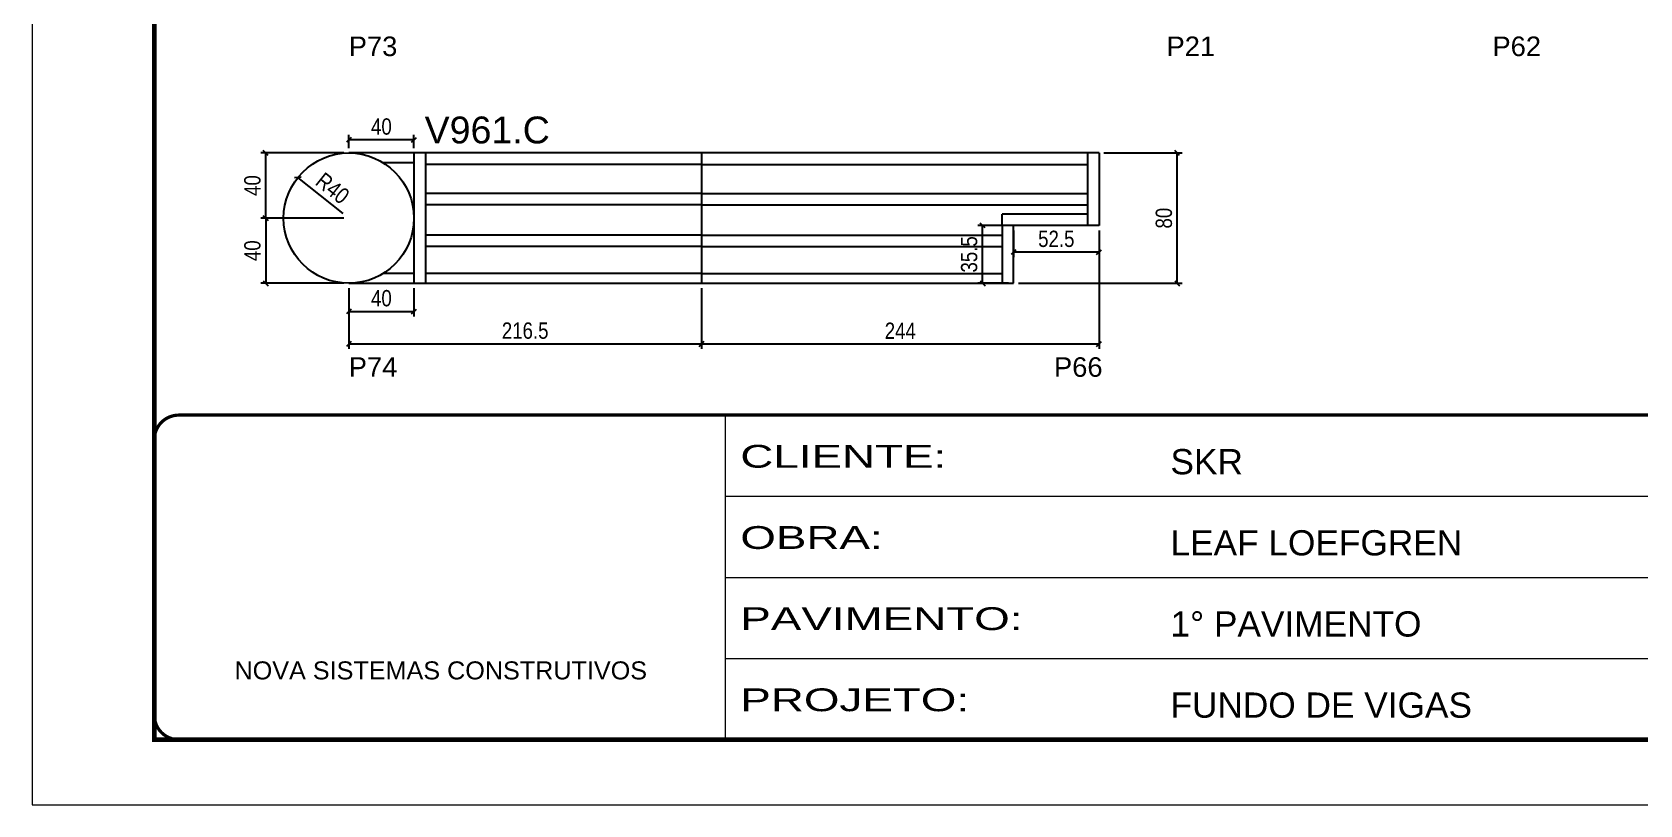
# Model space of a CAD drawing. Extents: x 1959 to 8212, y 239 to 4735.
# Drawn here: x 5142 to 6129, y 1388 to 1862 of the extents above; entities that cross this region are included whole.
import ezdxf

# ---------------------------------------------------------------- set-up
doc = ezdxf.new("R2010")
doc.units = 0
doc.linetypes.add('CONTINUO', pattern=[0])
doc.linetypes.add('DASHED', pattern=[0.75, 0.5, -0.25])
for name, color, linetype in [('5', 5, 'Continuous'), ('COTA', 241, 'Continuous'), ('NOMENCLATURA', 7, 'Continuous'), ('Painéis', 200, 'Continuous'), ('SARR_2.2x7', 40, 'Continuous')]:
    doc.layers.add(name, color=color, linetype=linetype)
doc.layers.add('Folhas', color=255, linetype='Continuous', lineweight=9)
doc.layers.add('SARRAFO DE PRESSAO', color=251, linetype='DASHED', lineweight=9)
doc.styles.add('ARIAL', font='arial.ttf')
doc.styles.add('COTA TECNICA', font='techl___.ttf', dxfattribs={"height": 10})
doc.styles.get("Standard").update_dxf_attribs({"font": 'arial.ttf'})
doc.styles.add('Tecnologia', font='')
doc.styles.get('Tecnologia').set_extended_font_data('Forgotten Futurist')
doc.dimstyles.new('PAINEL', dxfattribs={"dimtxt": 10, "dimasz": 3, "dimexe": 3, "dimexo": 3, "dimgap": 3, "dimtad": 1, "dimdec": 1, "dimzin": 12, "dimdsep": 46, "dimtxsty": 'COTA TECNICA', "dimblk1": 'OBLIQUE', "dimblk2": 'OBLIQUE', "dimsah": 1, "dimcen": 0.9, "dimclrd": 4, "dimclre": 4, "dimclrt": 240, "dimadec": 1, "dimazin": 3, "dimtfac": 1, "dimtdec": 1, "dimtmove": 0, "dimatfit": 3, "dimfxl": 1, "dimtolj": 1, "dimtzin": 12, "dimarcsym": 0})

# ---------------------------------------------------------------- blocks, each defined once
blk = doc.blocks.new('9999999999')
at = {"color": 30, "linetype": 'CONTINUO'}
for p, q in [((98564.56, 34230.21), (98564.56, 34429.45)), ((98564.56, 34379.64), (99583.98, 34379.64)), ((98564.56, 34329.83), (99487.98, 34329.83)), ((98564.56, 34280.02), (99487.98, 34280.02))]:
    blk.add_line(p, q, dxfattribs=at)
at = {"color": 30, "linetype": 'CONTINUO', "const_width": 2}
blk.add_lwpolyline([(99583.98, 34230.21), (99583.98, 34414.45, 0.414214), (99568.98, 34429.45), (98228.98, 34429.45, 0.414214), (98213.98, 34414.45), (98213.98, 34245.21, 0.414214), (98228.98, 34230.21), (99583.98, 34230.21)], format="xyb", dxfattribs=at)
at = {"layer": 'Folhas'}
blk.add_lwpolyline([(98138.98, 34190.21), (99623.98, 34190.21), (99623.98, 35240.21), (98138.98, 35240.21)], close=True, dxfattribs=at)
at = {"layer": 'Folhas', "color": 30, "const_width": 3}
blk.add_lwpolyline([(98213.98, 34230.21), (99583.98, 34230.21), (99583.98, 35200.21), (98213.98, 35200.21)], close=True, dxfattribs=at)
at = {"color": 7, "linetype": 'Continuous', "ltscale": 5, "style": 'ARIAL'}
for s, height, p in [('SKR', 15.483, (98837.68, 34393.13)), ('LEAF LOEFGREN', 15.4829, (98837.68, 34343.32)), ('1° PAVIMENTO', 15.4829, (98837.68, 34293.51)), ('NOVA SISTEMAS CONSTRUTIVOS', 11.0592, (98263.19, 34267.21)), ('FUNDO DE VIGAS', 15.4829, (98837.68, 34243.7))]:
    blk.add_text(s, height=height, dxfattribs=at).set_placement(p)
at = {"layer": 'Folhas', "color": 7, "style": 'Tecnologia', "width": 1.5}
for s, p in [('CLIENTE:', (98573.65, 34397.17)), ('OBRA:', (98573.65, 34347.31)), ('PAVIMENTO:', (98573.65, 34297.5)), ('PROJETO:', (98573.65, 34247.69))]:
    blk.add_text(s, height=14, dxfattribs=at).set_placement(p)
blk = doc.blocks.new('_Oblique')
at = {"color": 0, "linetype": 'ByBlock', "lineweight": -2}
blk.add_line((-0.5, -0.5), (0.5, 0.5), dxfattribs=at)
blk = doc.blocks.new('*D635')
at = {"layer": 'COTA', "color": 4, "lineweight": -2, "transparency": 16777216}
for p, q in [((5336.63, 1705.22), (5336.63, 1668.02)), ((5553.13, 1705.22), (5553.13, 1668.02)), ((5336.63, 1671.02), (5553.13, 1671.02))]:
    blk.add_line(p, q, dxfattribs=at)
at = {"layer": 'Defpoints', "color": 0, "transparency": 16777216}
for p in [(5336.63, 1708.22), (5553.13, 1708.22), (5553.13, 1671.02)]:
    blk.add_point(p, dxfattribs=at)
at = {"layer": 'COTA', "color": 4, "lineweight": -2, "transparency": 16777216, "xscale": 3, "yscale": 3, "zscale": 3, "rotation": 180}
blk.add_blockref('_Oblique', (5336.63, 1671.02), dxfattribs=at)
at = {"layer": 'COTA', "color": 4, "lineweight": -2, "transparency": 16777216, "xscale": 3, "yscale": 3, "zscale": 3}
blk.add_blockref('_Oblique', (5553.13, 1671.02), dxfattribs=at)
at = {"layer": 'COTA', "color": 240, "transparency": 16777216, "insert": (5444.88, 1679.13), "char_height": 10, "attachment_point": 5, "style": 'COTA TECNICA'}
blk.add_mtext('\\A1;216.5', dxfattribs=at)
blk = doc.blocks.new('*D636')
at = {"layer": 'COTA', "color": 4, "lineweight": -2, "transparency": 16777216}
for p, q in [((5797.13, 1740.72), (5797.13, 1668.02)), ((5553.13, 1705.22), (5553.13, 1668.02)), ((5553.13, 1671.02), (5797.13, 1671.02))]:
    blk.add_line(p, q, dxfattribs=at)
at = {"layer": 'Defpoints', "color": 0, "transparency": 16777216}
for p in [(5797.13, 1743.72), (5553.13, 1708.22), (5797.13, 1671.02)]:
    blk.add_point(p, dxfattribs=at)
at = {"layer": 'COTA', "color": 4, "lineweight": -2, "transparency": 16777216, "xscale": 3, "yscale": 3, "zscale": 3, "rotation": 180}
blk.add_blockref('_Oblique', (5553.13, 1671.02), dxfattribs=at)
at = {"layer": 'COTA', "color": 4, "lineweight": -2, "transparency": 16777216, "xscale": 3, "yscale": 3, "zscale": 3}
blk.add_blockref('_Oblique', (5797.13, 1671.02), dxfattribs=at)
at = {"layer": 'COTA', "color": 240, "transparency": 16777216, "insert": (5675.13, 1679.1), "char_height": 10, "attachment_point": 5, "style": 'COTA TECNICA'}
blk.add_mtext('\\A1;244', dxfattribs=at)
blk = doc.blocks.new('*D637')
at = {"layer": 'COTA', "color": 4, "lineweight": -2, "transparency": 16777216}
for p, q in [((5800.13, 1788.22), (5848.08, 1788.22)), ((5845.08, 1708.22), (5845.08, 1788.22)), ((5747.63, 1708.22), (5848.08, 1708.22))]:
    blk.add_line(p, q, dxfattribs=at)
at = {"layer": 'Defpoints', "color": 0, "transparency": 16777216}
for p in [(5797.13, 1788.22), (5845.08, 1788.22), (5744.63, 1708.22)]:
    blk.add_point(p, dxfattribs=at)
at = {"layer": 'COTA', "color": 4, "lineweight": -2, "transparency": 16777216, "xscale": 3, "yscale": 3, "zscale": 3}
for p, rotation in [((5845.08, 1788.22), 90), ((5845.08, 1708.22), 270)]:
    blk.add_blockref('_Oblique', p, dxfattribs=dict(at, rotation=rotation))
at = {"layer": 'COTA', "color": 240, "transparency": 16777216, "insert": (5836.96, 1748.22), "char_height": 10, "attachment_point": 5, "rotation": 90, "style": 'COTA TECNICA'}
blk.add_mtext('\\A1;80', dxfattribs=at)
blk = doc.blocks.new('*D639')
at = {"layer": 'COTA', "color": 4, "lineweight": -2, "transparency": 16777216}
for p, q in [((5336.63, 1705.22), (5336.63, 1687.92)), ((5376.63, 1705.22), (5376.63, 1687.92)), ((5336.63, 1690.92), (5376.63, 1690.92))]:
    blk.add_line(p, q, dxfattribs=at)
at = {"layer": 'Defpoints', "color": 0, "transparency": 16777216}
for p in [(5336.63, 1708.22), (5376.63, 1708.22), (5376.63, 1690.92)]:
    blk.add_point(p, dxfattribs=at)
at = {"layer": 'COTA', "color": 4, "lineweight": -2, "transparency": 16777216, "xscale": 3, "yscale": 3, "zscale": 3, "rotation": 180}
blk.add_blockref('_Oblique', (5336.63, 1690.92), dxfattribs=at)
at = {"layer": 'COTA', "color": 4, "lineweight": -2, "transparency": 16777216, "xscale": 3, "yscale": 3, "zscale": 3}
blk.add_blockref('_Oblique', (5376.63, 1690.92), dxfattribs=at)
at = {"layer": 'COTA', "color": 240, "transparency": 16777216, "insert": (5356.63, 1699.02), "char_height": 10, "attachment_point": 5, "style": 'COTA TECNICA'}
blk.add_mtext('\\A1;40', dxfattribs=at)
blk = doc.blocks.new('*D640')
at = {"layer": 'COTA', "color": 4, "lineweight": -2, "transparency": 16777216}
for p, q in [((5336.63, 1791.22), (5336.63, 1799.29)), ((5376.63, 1796.29), (5336.63, 1796.29)), ((5376.63, 1791.22), (5376.63, 1799.29))]:
    blk.add_line(p, q, dxfattribs=at)
at = {"layer": 'Defpoints', "color": 0, "transparency": 16777216}
for p in [(5336.63, 1796.29), (5336.63, 1788.22), (5376.63, 1788.22)]:
    blk.add_point(p, dxfattribs=at)
at = {"layer": 'COTA', "color": 4, "lineweight": -2, "transparency": 16777216, "xscale": 3, "yscale": 3, "zscale": 3, "rotation": 180}
blk.add_blockref('_Oblique', (5336.63, 1796.29), dxfattribs=at)
at = {"layer": 'COTA', "color": 4, "lineweight": -2, "transparency": 16777216, "xscale": 3, "yscale": 3, "zscale": 3}
blk.add_blockref('_Oblique', (5376.63, 1796.29), dxfattribs=at)
at = {"layer": 'COTA', "color": 240, "transparency": 16777216, "insert": (5356.63, 1804.4), "char_height": 10, "attachment_point": 5, "style": 'COTA TECNICA'}
blk.add_mtext('\\A1;40', dxfattribs=at)
blk = doc.blocks.new('*D641')
at = {"layer": 'COTA', "color": 4, "lineweight": -2, "transparency": 16777216}
for p, q in [((5333.63, 1788.22), (5282.6, 1788.22)), ((5285.6, 1748.22), (5285.6, 1788.22)), ((5333.63, 1748.22), (5282.6, 1748.22))]:
    blk.add_line(p, q, dxfattribs=at)
at = {"layer": 'Defpoints', "color": 0, "transparency": 16777216}
for p in [(5285.6, 1788.22), (5336.63, 1788.22), (5336.63, 1748.22)]:
    blk.add_point(p, dxfattribs=at)
at = {"layer": 'COTA', "color": 4, "lineweight": -2, "transparency": 16777216, "xscale": 3, "yscale": 3, "zscale": 3}
for p, rotation in [((5285.6, 1788.22), 90), ((5285.6, 1748.22), 270)]:
    blk.add_blockref('_Oblique', p, dxfattribs=dict(at, rotation=rotation))
at = {"layer": 'COTA', "color": 240, "transparency": 16777216, "insert": (5277.5, 1768.22), "char_height": 10, "attachment_point": 5, "rotation": 90, "style": 'COTA TECNICA'}
blk.add_mtext('\\A1;40', dxfattribs=at)
blk = doc.blocks.new('*D642')
at = {"layer": 'COTA', "color": 4, "lineweight": -2, "transparency": 16777216}
for p, q in [((5333.63, 1748.22), (5282.6, 1748.22)), ((5285.6, 1748.22), (5285.6, 1708.22)), ((5333.63, 1708.22), (5282.6, 1708.22))]:
    blk.add_line(p, q, dxfattribs=at)
at = {"layer": 'Defpoints', "color": 0, "transparency": 16777216}
for p in [(5336.63, 1748.22), (5285.6, 1708.22), (5336.63, 1708.22)]:
    blk.add_point(p, dxfattribs=at)
at = {"layer": 'COTA', "color": 4, "lineweight": -2, "transparency": 16777216, "xscale": 3, "yscale": 3, "zscale": 3}
for p, rotation in [((5285.6, 1748.22), 90), ((5285.6, 1708.22), 270)]:
    blk.add_blockref('_Oblique', p, dxfattribs=dict(at, rotation=rotation))
at = {"layer": 'COTA', "color": 240, "transparency": 16777216, "insert": (5277.5, 1728.22), "char_height": 10, "attachment_point": 5, "rotation": 90, "style": 'COTA TECNICA'}
blk.add_mtext('\\A1;40', dxfattribs=at)
blk = doc.blocks.new('*D643')
at = {"layer": 'COTA', "color": 4, "lineweight": -2, "transparency": 16777216}
blk.add_line((5333.16, 1751), (5305.38, 1773.19), dxfattribs=at)
at = {"layer": 'Defpoints', "color": 0, "transparency": 16777216}
for p in [(5305.38, 1773.19), (5336.63, 1748.22)]:
    blk.add_point(p, dxfattribs=at)
at = {"layer": 'COTA', "color": 4, "lineweight": -2, "transparency": 16777216, "xscale": 3, "yscale": 3, "zscale": 3, "rotation": 141.3795507979764}
blk.add_blockref('_Oblique', (5305.38, 1773.19), dxfattribs=at)
at = {"layer": 'COTA', "color": 240, "transparency": 16777216, "insert": (5326.67, 1766.55), "char_height": 10, "attachment_point": 5, "rotation": 321.37955, "style": 'COTA TECNICA'}
blk.add_mtext('\\A1;R40', dxfattribs=at)
blk = doc.blocks.new('*D644')
at = {"layer": 'COTA', "color": 4, "lineweight": -2, "transparency": 16777216}
for p, q in [((5744.63, 1740.72), (5744.63, 1724.34)), ((5797.13, 1740.72), (5797.13, 1724.34)), ((5797.13, 1727.34), (5744.63, 1727.34))]:
    blk.add_line(p, q, dxfattribs=at)
at = {"layer": 'Defpoints', "color": 0, "transparency": 16777216}
for p in [(5744.63, 1743.72), (5797.13, 1743.72), (5744.63, 1727.34)]:
    blk.add_point(p, dxfattribs=at)
at = {"layer": 'COTA', "color": 4, "lineweight": -2, "transparency": 16777216, "xscale": 3, "yscale": 3, "zscale": 3, "rotation": 180}
blk.add_blockref('_Oblique', (5744.63, 1727.34), dxfattribs=at)
at = {"layer": 'COTA', "color": 4, "lineweight": -2, "transparency": 16777216, "xscale": 3, "yscale": 3, "zscale": 3}
blk.add_blockref('_Oblique', (5797.13, 1727.34), dxfattribs=at)
at = {"layer": 'COTA', "color": 240, "transparency": 16777216, "insert": (5770.88, 1735.45), "char_height": 10, "attachment_point": 5, "style": 'COTA TECNICA'}
blk.add_mtext('\\A1;52.5', dxfattribs=at)
blk = doc.blocks.new('*D645')
at = {"layer": 'COTA', "color": 4, "lineweight": -2, "transparency": 16777216}
for p, q in [((5741.63, 1743.72), (5722.65, 1743.72)), ((5725.65, 1708.22), (5725.65, 1743.72)), ((5741.63, 1708.22), (5722.65, 1708.22))]:
    blk.add_line(p, q, dxfattribs=at)
at = {"layer": 'Defpoints', "color": 0, "transparency": 16777216}
for p in [(5725.65, 1743.72), (5744.63, 1743.72), (5744.63, 1708.22)]:
    blk.add_point(p, dxfattribs=at)
at = {"layer": 'COTA', "color": 4, "lineweight": -2, "transparency": 16777216, "xscale": 3, "yscale": 3, "zscale": 3}
for p, rotation in [((5725.65, 1743.72), 90), ((5725.65, 1708.22), 270)]:
    blk.add_blockref('_Oblique', p, dxfattribs=dict(at, rotation=rotation))
at = {"layer": 'COTA', "color": 240, "transparency": 16777216, "insert": (5717.43, 1725.97), "char_height": 10, "attachment_point": 5, "rotation": 90, "style": 'COTA TECNICA'}
blk.add_mtext('\\A1;35.5', dxfattribs=at)

msp = doc.modelspace()

# ---------------------------------------------------------------- linework, layer by layer
at = {"layer": 'COTA'}
for p, q in [((5376.63, 1788.22), (5376.63, 1708.22)), ((5737.63, 1743.72), (5737.63, 1750.72)), ((5744.63, 1743.72), (5737.63, 1743.72))]:
    msp.add_line(p, q, dxfattribs=at)
at = {"layer": 'Painéis'}
for p, q in [((5553.13, 1788.22), (5553.13, 1708.22)), ((5797.13, 1788.22), (5797.13, 1743.72)), ((5744.63, 1708.22), (5744.63, 1743.72)), ((5797.13, 1743.72), (5744.63, 1743.72)), ((5336.63, 1708.22), (5744.63, 1708.22))]:
    msp.add_line(p, q, dxfattribs=at)
msp.add_lwpolyline([(5797.13, 1788.22), (5336.63, 1788.22)], dxfattribs=at)
at = {"layer": 'Painéis', "linetype": 'Continuous'}
msp.add_circle((5336.63, 1748.22), 40, dxfattribs=at)
at = {"layer": 'SARR_2.2x7', "linetype": 'Continuous'}
for p, q in [((5383.63, 1788.22), (5383.63, 1708.22)), ((5790.13, 1788.22), (5790.13, 1743.72)), ((5376.63, 1782.22), (5357.7, 1782.22)), ((5553.13, 1781.22), (5383.63, 1781.22)), ((5553.13, 1781.22), (5790.13, 1781.22)), ((5553.13, 1763.41), (5383.63, 1763.41)), ((5553.13, 1763.41), (5790.13, 1763.41)), ((5553.13, 1756.41), (5383.63, 1756.41)), ((5553.13, 1756.41), (5790.13, 1756.41)), ((5790.13, 1750.72), (5737.63, 1750.72)), ((5553.13, 1737.87), (5383.63, 1737.87)), ((5553.13, 1737.87), (5737.63, 1737.87)), ((5737.63, 1743.72), (5737.63, 1708.22)), ((5553.13, 1730.87), (5383.63, 1730.87)), ((5553.13, 1730.87), (5737.63, 1730.87)), ((5376.63, 1714.22), (5357.7, 1714.22)), ((5553.13, 1714.22), (5383.63, 1714.22)), ((5553.13, 1714.22), (5737.63, 1714.22))]:
    msp.add_line(p, q, dxfattribs=at)

# ---------------------------------------------------------------- block references
at = {"layer": 'SARRAFO DE PRESSAO', "color": 6, "linetype": 'ByBlock'}
msp.add_blockref('9999999999', (-92996.71, -32802.14), dxfattribs=at)

# ---------------------------------------------------------------- texts
at = {"layer": '5', "linetype": 'Continuous'}
for s, p in [('P73', (5336.59, 1847.7)), ('P21', (5838.53, 1847.7)), ('P62', (6038.6, 1847.7)), ('P74', (5336.59, 1650.82)), ('P66', (5769.47, 1650.82))]:
    msp.add_text(s, height=12, rotation=359.99996, dxfattribs=at).set_placement(p)
at = {"layer": 'NOMENCLATURA', "linetype": 'Continuous'}
msp.add_text('V961.C', height=16.5, dxfattribs=at).set_placement((5383.16, 1794.09))

# ---------------------------------------------------------------- dimensions: what is measured, and where the dimension line sits
at = {"layer": 'COTA'}
for base, p1, p2, picture, middle in [((5336.63, 1796.29), (5376.63, 1788.22), (5336.63, 1788.22), '*D640', (5356.63, 1804.4)), ((5744.63, 1727.34), (5797.13, 1743.72), (5744.63, 1743.72), '*D644', (5770.88, 1735.45)), ((5553.13, 1671.02), (5336.63, 1708.22), (5553.13, 1708.22), '*D635', (5444.88, 1679.13)), ((5376.63, 1690.92), (5336.63, 1708.22), (5376.63, 1708.22), '*D639', (5356.63, 1699.02))]:
    dim = msp.add_linear_dim(base=base, p1=p1, p2=p2, dimstyle='PAINEL', dxfattribs=at)
    dim.commit()
    dim.dimension.update_dxf_attribs({"geometry": picture, "text_midpoint": middle})
for base, p1, p2, picture, middle in [((5285.6, 1788.22), (5336.63, 1748.22), (5336.63, 1788.22), '*D641', (5277.5, 1768.22)), ((5845.08, 1788.22), (5744.63, 1708.22), (5797.13, 1788.22), '*D637', (5836.96, 1748.22)), ((5285.6, 1708.22), (5336.63, 1748.22), (5336.63, 1708.22), '*D642', (5277.5, 1728.22)), ((5725.65, 1743.72), (5744.63, 1708.22), (5744.63, 1743.72), '*D645', (5717.43, 1725.97))]:
    dim = msp.add_linear_dim(base=base, p1=p1, p2=p2, angle=90, dimstyle='PAINEL', dxfattribs=at)
    dim.commit()
    dim.dimension.update_dxf_attribs({"geometry": picture, "text_midpoint": middle})
dim = msp.add_radius_dim(center=(5336.63, 1748.22), mpoint=(5305.38, 1773.19), dimstyle='PAINEL', dxfattribs=at)
dim.commit()
dim.dimension.update_dxf_attribs({"geometry": '*D643', "text_midpoint": (5321.61, 1760.22), "dimtype": 164})
dim = msp.add_linear_dim(base=(5797.13, 1671.02), p1=(5553.13, 1708.22), p2=(5797.13, 1743.72), dimstyle='PAINEL', override={"dimtmove": 1}, dxfattribs=at)
dim.commit()
dim.dimension.update_dxf_attribs({"geometry": '*D636', "text_midpoint": (5675.13, 1679.1)})

doc.saveas('drawing.dxf')
